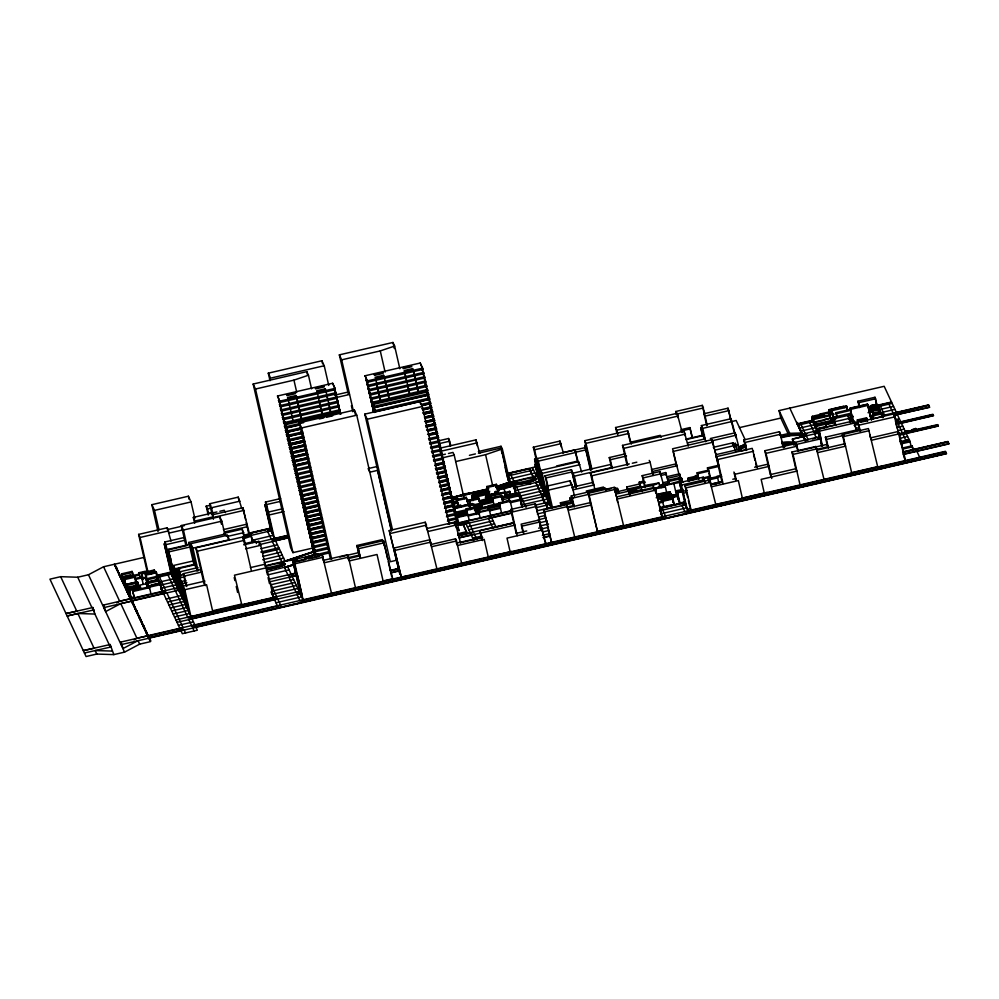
<?xml version="1.0" encoding="UTF-8"?>
<svg xmlns="http://www.w3.org/2000/svg" width="999" height="999" viewBox="0 0 999 999"><rect width="100%" height="100%" fill="white"/><g stroke="black" fill="none" stroke-linecap="round" stroke-linejoin="round"><path stroke-width="1.5" d="M912.661 430.269L912.099 431.068M906.093 432.642L906.78 431.855M909.277 431.905L910.151 431.468M909.789 432.317L909.702 431.543M910.151 432.043L909.864 432.28M912.062 430.769L912.786 431.006L911.937 430.469M900.136 434.99L938.361 426.036L937.711 424.65L915.696 429.595L915.484 430.494L915.708 429.77M910.176 431.943L908.241 430.681L905.618 431.281L905.531 432.667M906.63 432.092L906.88 432.954M912.05 430.731L912.512 430.332M911.4 430.819L913.186 429.108L915.808 428.496L916.458 429.283L915.808 428.496M912.437 430.319L915.896 428.683M114.286 564.285L150.399 641.658L139.673 644.143L124.563 652.135L113.849 654.607L96.778 654.058L86.064 656.53L49.95 579.158L60.677 576.673L77.735 577.235L88.461 574.75L103.571 566.758L144.455 557.305M116.583 602.809L119.643 601.198L177.547 587.812L168.169 549.363L190.272 544.255M178.659 590.197L120.754 603.583L105.644 611.575L103.571 605.019L130.382 598.826L114.735 564.585L130.794 598.613L125.674 587.662M133.866 639.847L136.913 638.224L945.404 451.323L946.515 453.708L121.965 644.442L120.854 642.057L147.665 635.851L131.181 599.825L148.064 635.651L131.606 599.725M744.38 444.605L738.748 447.14L745.816 444.031M738.423 450.112L745.491 447.003M739.073 448.514L746.141 445.479M739.185 448.751L746.253 445.716M739.21 448.863L746.278 445.816M642.207 491.67L641.258 487.5L647.052 485.039L658.841 482.992L659.79 487.162M641.258 487.5L653.046 485.452L658.841 482.992M666.857 493.356L665.022 485.327L679.145 481.281L681.53 490.472M659.765 498.389L658.828 494.318L661.251 493.294L670.067 491.77L671.241 496.353M656.543 495.604L661.151 493.656L657.242 494.33M714.547 483.991L721.116 482.23M455.669 461.575L485.576 454.67L501.573 449.213L509.14 482.267L496.053 486.725M514.173 485.464L507.867 486.301L497.902 489.697L504.208 488.848L514.173 485.464L516.246 494.505M308.454 375.224L306.793 371.653L253.172 384.041L255.494 389.023L293.943 380.132L308.454 375.224L311.576 388.861M394.642 346.054L392.969 342.47L339.348 354.857L341.67 359.84L380.269 350.911L394.642 346.054L399.837 368.768M243.044 538.936L251.361 536.113L252.722 542.045M496.103 486.838L510.614 481.918L507.817 475.949L533.553 470.005M496.128 486.938L510.639 482.03L536.351 475.974L532.442 467.607M513.911 481.406L497.652 486.913L513.911 481.406L510.901 474.912L507.679 475.649M314.51 551.111L285.027 561.088L265.372 565.746M485.477 493.206L488.511 492.17M313.811 551.947L281.98 562.237L313.786 551.835M489.435 492.345L485.077 493.818L489.46 492.457M512.599 486.126L513.948 485.664L513.498 485.014M304.57 557.892L314.835 554.42M304.595 558.004L314.86 554.52M308.416 557.08L315.809 554.582M485.302 497.177L488.636 496.041M284.528 567.707L294.792 563.973M535.839 482.592L538.661 481.381M284.478 567.582L294.817 564.073M538.686 481.481L535.789 482.467L541.558 494.83L544.78 494.093L541.533 494.73L535.764 482.355M266.546 571.865L293.531 564.885M284.503 567.594L293.544 564.997M457.13 502.622L455.794 496.765L464.597 493.806L472.44 492.782L473.451 497.165M455.794 496.765L463.636 495.741L472.44 492.782M452.185 502.347L457.167 500.674M473.114 496.191L476.723 494.63L473.464 495.092M497.802 486.813L510.514 483.104L511.975 483.891L503.496 485.851M485.502 491.87L474.987 494.33L484.927 490.909L487.3 500.349M270.03 380.731L268.294 373.164L321.903 360.764L324.225 365.746L328.746 385.439M324.225 365.746L270.617 378.134L268.294 373.164M277.535 396.004L332.655 383.266L335.04 388.374L335.327 389.66L280.22 402.41L277.535 396.004L280.22 402.41M365.085 375.761L420.204 363.024L422.602 368.144L422.889 369.418L367.769 382.167L365.085 375.761L367.769 382.167M296.491 396.328L296.116 395.529L287.537 397.515L287.912 398.301L296.491 396.328L301.91 420.03L301.548 419.23M404.595 371.341L413.174 369.368L412.799 368.569L404.22 370.554L410.015 395.055L409.652 394.255M279.92 401.123L335.04 388.374M367.482 380.881L422.602 368.144M280.894 405.394L336.014 392.657L336.313 393.931L281.194 406.68L278.509 400.274L281.194 406.68M368.456 385.152L423.576 372.415L423.863 373.688L368.743 386.438L366.071 380.032L368.743 386.438M334.59 395.167L348.264 392.008L349.425 394.493L335.751 397.664M281.88 409.665L337 396.928L337.287 398.201L282.168 410.951L279.495 404.545L282.168 410.951M369.43 389.423L424.55 376.685L424.85 377.959L369.73 390.709L367.045 384.303L369.73 390.709M282.854 413.936L337.974 401.198L338.261 402.472L283.154 415.222L280.469 408.816L283.154 415.222M370.417 393.693L425.537 380.956L425.824 382.23L370.704 394.98L368.019 388.574L370.704 394.98M283.828 418.206L338.948 405.469L339.248 406.743L284.128 419.493L281.443 413.099L284.128 419.493M371.391 397.964L426.511 385.227L426.798 386.513L371.69 399.25L369.006 392.857L371.69 399.25M284.815 422.477L339.935 409.74L340.222 411.026L285.102 423.763L282.43 417.37L285.102 423.763M372.365 402.235L427.485 389.498L427.784 390.784L372.664 403.521L369.98 397.127L374.063 406.268M285.127 425.649L283.741 419.605L286.064 424.587L339.685 412.187M372.465 401.86L373.626 404.345L427.247 391.945L459.041 530.781L457.879 528.296M330.382 558.766L299.25 422.814L354.358 410.077L356.755 415.184L390.309 561.713L396.74 560.227M287.487 430.781L283.404 421.64L285.789 426.748L303.671 422.614M319.28 418.931L323.738 417.907M326.723 417.207L332.679 415.834M373.351 406.506L428.471 393.768L428.758 395.055L373.638 407.792L370.966 401.398L373.638 407.792M286.8 427.797L300.212 424.687M427.972 395.154L374.363 407.555L372.04 402.572M299.488 424.937L286.089 428.034L285.789 426.748M300.474 429.208L287.063 432.305L284.378 425.911L286.763 431.031L301.661 427.584M374.325 410.789L429.445 398.039L429.732 399.325L374.625 412.063L371.94 405.669L374.862 412.325M299.25 422.814L301.636 427.934L356.755 415.184M287.774 432.067L301.186 428.971M391.446 530.432L364.81 414.123L428.958 399.425M302.647 431.855L287.749 435.302L288.037 436.575L302.934 433.129M421.778 405.656L430.719 403.596L430.419 402.31L420.704 404.483L419.93 401.373L422.315 406.493L449.3 524.325M288.761 436.338L302.16 433.241M422.49 405.419L429.932 403.696M364.81 414.123L367.195 419.243L422.315 406.493M303.821 440.497L290.422 443.593L286.338 434.453L288.723 439.572L303.621 436.126M421.678 408.753L431.406 406.581L431.693 407.867L422.752 409.927M289.735 440.609L303.147 437.512M423.464 409.69L430.906 407.967M303.921 437.412L289.023 440.846L288.723 439.572M422.664 413.024L431.593 410.964L429.857 407.23M304.595 440.397L289.71 443.843L289.997 445.117L304.895 441.683M423.439 412.924L432.38 410.851L432.679 412.137L423.738 414.21M290.721 444.88L302.635 442.12M424.438 413.961L431.893 412.237M304.807 444.767L291.396 447.864L287.312 438.723L289.997 445.117M425.124 416.958L432.579 415.234M305.781 449.038L292.382 452.135L288.299 442.994L290.684 448.114L305.582 444.667M424.425 417.195L433.354 415.134L433.653 416.408L424.712 418.481M305.869 445.954L290.971 449.4L290.684 448.114M424.612 421.566L433.554 419.505L431.818 415.771M306.855 450.224L291.958 453.671L289.273 447.265L291.658 452.385L306.556 448.938M425.399 421.466L434.34 419.405L434.627 420.679L425.686 422.752M306.768 453.309L293.356 456.418L291.034 451.436M425.599 425.836L434.528 423.776L432.792 420.042M307.742 457.592L294.33 460.689L290.247 451.536L292.645 456.655L307.542 453.209M426.373 425.736L435.314 423.676L435.614 424.95L425.886 427.122M307.829 454.495L292.932 457.942L292.645 456.655M426.573 430.119L435.514 428.047M308.803 458.766L293.906 462.212L291.233 455.806L293.619 460.926L308.516 457.48M427.36 430.007L436.288 427.947L436.588 429.22L427.647 431.293M308.716 461.863L295.317 464.96L292.994 459.977M427.547 434.39L436.488 432.317L435.327 429.832M309.49 461.75L294.593 465.197L294.892 466.483L309.79 463.037M428.334 434.278L437.275 432.217L437.562 433.491L428.633 435.564M297.265 473.501L293.182 464.36L295.579 469.468L310.477 466.034M428.534 438.661L438.249 436.488L438.549 437.774L428.821 439.935M310.764 467.307L295.866 470.754L295.579 469.468M158.017 531.58L151.86 504.67L188.399 496.228L191.059 501.948L194.83 518.394M438.224 440.896L448.588 438.499L450.874 445.704M311.738 471.578L296.84 475.024L294.168 468.631L296.553 473.738L311.451 470.304M429.508 442.932L439.223 440.759L439.523 442.045L429.807 444.205M439.46 443.556L449.825 441.158M151.86 504.67L154.52 510.389L191.059 501.948M299.225 482.042L295.142 472.902L297.527 478.022L312.425 474.575M430.482 447.202L440.209 445.03L440.497 446.316L430.781 448.489M312.724 475.849L297.827 479.295L297.527 478.022M441.433 447.839L475.974 439.86L479.77 453.409M299.338 485.114L296.116 477.172L298.514 482.292L312.637 478.946M431.468 451.473L441.183 449.3L441.483 450.586L431.755 452.759M212.038 514.373L209.603 503.758L238.224 497.14L241.82 508.716M313.698 480.119L298.801 483.566L298.514 482.292M439.797 451.486L477.347 442.807M377.11 466.508L368.132 468.593L369.805 472.19L377.522 470.404L377.859 471.116M208.217 515.097L206.181 506.181L210.727 505.132M301.186 490.584L297.103 481.443L299.488 486.563L314.385 483.116M432.442 455.744L442.17 453.571L442.457 454.857L440.072 449.737M209.603 503.758L211.463 507.742L240.072 501.123M206.181 506.181L207.467 508.941L212 507.892M314.673 484.403L299.787 487.837L299.488 486.563M432.742 457.03L445.442 454.17M448.451 453.484L452.972 452.435L454.208 455.094L463.286 494.73M442.157 457.879L454.208 455.094M302.16 494.855L298.077 485.714L300.462 490.834L314.585 487.487M433.429 460.015L443.144 457.842L443.431 459.128L433.716 461.301M208.366 513.336L212.824 512.3M315.659 488.673L300.761 492.107L300.462 490.834M194.68 523.289L193.331 517.407L216.908 511.95M219.855 511.263L224.275 510.252L225.412 512.662M478.371 451.523L501.023 446.278L502.422 449.275L509.215 478.933L534.952 472.989M273.139 535.601L265.459 502.072L280.607 498.563M213.399 519.243L212.375 514.797L242.882 507.754L249.85 535.501M469.418 455.307L475.424 453.921M478.434 453.221L501.011 448.002L501.573 449.213M315.572 491.758L301.448 495.104L301.735 496.391L316.633 492.944M435.177 464.185L444.118 462.125L444.418 463.399L435.477 465.472M212.712 516.933L195.017 521.016L193.331 517.407M315.859 493.044L302.46 496.141L300.711 492.407M434.69 465.571L443.631 463.499M265.459 502.072L266.621 504.545L280.257 501.398M147.365 572.564L138.624 534.39L167.233 527.784L171.016 541.133M244.093 510.352L213.586 517.395L212.375 514.797M185.851 545.317L181.319 525.536L219.718 516.658L221.815 521.153L224.95 534.84M676.36 414.548L675.674 411.513L702.309 405.357L704.894 413.986M184.216 525.699L167.545 529.557L169.181 533.054L182.829 529.907M304.121 503.409L300.037 494.255L302.422 499.375L317.32 495.929M435.377 468.556L445.104 466.396L445.392 467.669L436.451 469.742M138.624 534.39L140.06 537.474L168.669 530.856M616.957 433.554L615.584 427.522L677.147 413.286L682.205 432.567M316.845 497.315L303.434 500.412L301.111 495.442M435.676 469.842L444.605 467.782M543.406 491.108L533.354 447.215L559.989 441.058L563.274 452.709M703.508 407.929L676.872 414.086L675.674 411.513M317.62 497.215L302.722 500.661L302.422 499.375M181.319 525.536L183.416 530.032L221.815 521.153M615.584 427.522L616.833 430.219L678.408 415.984M533.354 447.215L534.552 449.787L561.188 443.631M318.594 501.486L303.696 504.932L301.011 498.526L303.396 503.646L317.52 500.299M436.363 472.827L446.078 470.666L446.366 471.94L437.437 474.013M282.592 508.778L267.782 512.2L269.081 514.997L283.903 511.563M317.819 501.585L304.408 504.682L302.085 499.712M436.65 474.113L445.591 472.052M591.333 469.53L584.727 440.696L627.659 430.769L631.331 444.043M706.743 425.724L703.995 413.736L728.034 408.179L733.953 431.543M306.081 511.95L301.998 502.797L304.383 507.917L318.506 504.582M437.337 477.11L447.053 474.937L447.352 476.211L438.411 478.284M584.727 440.696L585.963 443.344L628.895 433.429M703.995 413.736L705.107 416.121L729.145 410.564M318.793 505.856L305.394 508.953L303.072 503.983M437.624 478.384L446.565 476.323M319.568 505.756L304.67 509.203L304.383 507.917M172.977 578.034L164.735 542.007L183.878 537.574M223.401 529.595L245.991 524.375L247.103 526.748L224.513 531.967M320.754 514.398L307.342 517.494L302.972 507.08L305.357 512.187L319.48 508.853M439.098 481.268L448.039 479.208L448.326 480.482L439.385 482.554M521.066 501.773L545.729 496.078L537.137 458.578L574.9 449.85L578.483 462.887M185.115 540.209L165.959 544.642L164.735 542.007M540.484 484.84L534.615 459.203L537.524 458.529M562.749 452.797L586.376 447.34M319.78 510.127L306.368 513.224L304.633 509.49M438.611 482.654L447.54 480.594L445.804 476.86M320.554 510.027L305.657 513.474L305.357 512.187M223.988 533.354L242.17 529.158L244.83 537.15M575.574 452.247L585.913 449.862M537.137 458.578L538.324 461.113L576.073 452.385M194.056 565.234L188.836 542.445L225.337 534.003L226.386 536.251M320.454 513.124L306.331 516.458L306.631 517.744L321.528 514.298M440.072 485.539L449.013 483.479L449.3 484.765L440.372 486.825M681.231 429.595L689.859 427.597L692.407 437.425M704.47 438.936L701.398 425.562L731.056 418.706L736.113 437.862M190.809 543.681L227.322 535.239L229.408 539.735L192.907 548.176L190.809 543.681L197.053 570.941M630.244 442.282L660.277 435.339L661.176 437.275M439.585 486.925L448.526 484.865M680.369 431.168L690.434 428.846M186.701 545.629L167.22 550.137L175.25 582.892M227.135 536.488L243.806 532.642M627.022 465.059L622.514 445.379L684.09 431.143L688.236 446.203M248.551 533.241L269.755 528.346L285.027 561.088L297.402 559.552M506.705 473.563L535.489 466.908M701.398 425.562L702.709 428.371L736.188 420.504L745.154 439.722M788.573 434.727L780.793 418.069L779.083 410.589L884.177 386.301L910.089 441.833L911.113 446.316M169.293 551.785L189.922 547.015M248.876 533.503L269.892 528.633L248.901 533.603M538.399 476.148L533.191 476.835L529.37 468.656L506.843 473.863L529.395 468.756L533.216 476.948L538.424 476.248M243.818 535.177L249.775 533.803L250.637 535.664L244.68 537.037M321.441 517.395L308.029 520.491L303.946 511.351L306.631 517.744M441.758 489.572L449.213 487.849L448.052 485.364M322.415 521.665L309.016 524.762L304.932 515.621L307.317 520.729L320.716 517.632M441.058 489.822L449.987 487.749L450.287 489.035L440.559 491.196M125.212 586.675L114.735 564.585M622.514 445.379L623.888 448.326L685.464 434.09M267.507 531.181L270.729 530.432L267.507 531.181L271.391 539.535L288.224 535.651M204.046 583.841L195.804 547.864L250.886 535.102L251.361 536.113M322.502 518.568L307.605 522.015L307.317 520.729M507.704 475.761L510.901 474.912M249.85 535.701L270.866 530.731M556.53 465.984L577.472 461.138L578.246 462.799M547.577 500.049L540.784 470.392L578.546 461.663L581.643 472.065M442.744 493.843L450.187 492.12L449.026 489.635M323.489 522.839L308.591 526.286L305.906 519.892L308.291 525.012L321.703 521.903M442.033 494.093L450.974 492.02L451.261 493.306L441.546 495.479M195.804 547.864L197.352 551.186L244.405 540.309L251.273 570.292M686.276 439.048L704.482 434.84M685.901 439.622L703.546 435.539L705.094 438.848L687.449 442.932M273.052 535.402L252.035 540.372M611.638 467.882L609.278 457.567L625.511 453.808M739.397 427.634L780.793 418.069M540.784 470.392L542.182 473.376L579.944 464.647M488.823 494.955L486.888 486.488L496.366 484.29L498.938 494.218M859.165 406.718L857.904 401.236L874.987 397.277L877.871 408.354M244.967 543.568L255.357 541.171L256.456 543.531M486.888 486.488L487.362 487.487L496.828 485.302M323.389 525.936L309.99 529.033L307.667 524.063M443.718 498.114L451.161 496.403L450 493.906M324.375 530.207L310.964 533.304L306.88 524.163L309.278 529.283L322.677 526.173M443.007 498.364L451.948 496.291L452.247 497.577L449.85 492.457M609.278 457.567L610.289 459.752L626.535 455.994M243.781 544.817L258.841 541.333L260.702 545.317L265.572 566.57M501.71 485.976L503.833 484.727L501.96 485.427L502.135 486.163M829.932 413.648L829.02 409.665L843.518 406.318L844.13 407.617M857.904 401.236L858.603 402.709L875.686 398.763M834.939 424.4L831.393 409.265L846.44 405.781L847.739 409.977M466.233 493.943L488.661 488.761M495.791 487.15L506.056 484.777L507.342 487.375M552.472 507.567L545.042 475.799L571.428 469.692L575.836 486.725M123.526 582.405L123.389 583.791L121.578 573.838L132.08 571.416L133.204 575.237M257.879 542.332L288.112 535.227M452.185 497.302L488.636 488.873M288.199 535.539L271.391 539.535M324.463 527.11L309.565 530.556L309.278 529.283M442.52 499.75L461.163 495.554L450.961 498.026M468.481 493.868L487.487 489.473L468.506 493.968M497.839 487.162L500.661 486.513M710.339 438.524L735.139 432.792L739.735 450.349M829.02 409.665L829.632 410.976L832.529 410.302M831.393 409.265L832.03 410.639L847.09 407.155M121.578 573.838L122.078 574.9L132.567 572.464M496.553 488.761L513.623 484.802L515.696 492.832M829.445 411.85L819.842 414.073L820.229 414.91L831.205 412.375M289.061 537.437L272.228 541.333L289.036 537.337M451.773 499.712L457.617 498.364L451.798 499.825M472.24 494.98L478.084 493.631M488.324 491.258L485.402 491.933L488.349 491.371M812.324 416.296L823.725 413.661L824.375 415.06L812.974 417.694L812.324 416.296L814.385 425.037M472.265 495.092L478.109 493.731M545.042 475.799L546.041 477.934L572.427 471.84M717.307 459.665L718.693 465.721L712.075 439.647L672.564 448.788L679.133 474.887M289.223 537.624L259.003 544.717M451.773 500.037L457.754 498.663M471.528 495.479L476.086 494.418M485.202 492.32L489.76 491.258M508.691 487.062L514.085 485.814M527.971 482.592L529.97 482.142L530.432 483.853C529.383 481.356 531.293 485.152 530.407 483.154M853.134 421.528L850.062 408.129L867.482 404.108L871.478 420.254M138.724 572.777L145.467 571.216L145.929 572.227L139.186 573.788L138.724 572.777L140.072 577.834M530.082 482.38L528.096 482.842L528.434 484.315L528.271 483.578M852.759 407.779L867.457 404.383L868.206 405.994M123.189 581.93L122.04 576.91L130.345 574.999L130.832 576.048M444.692 502.385L452.147 500.674L450.986 498.176M458.354 506.58L456.73 499.525L466.208 497.34L468.294 505.394M312.237 538.861L307.867 528.434L310.252 533.553L323.664 530.444M443.993 502.634L452.922 500.561L453.221 501.848L443.506 504.02M527.809 483.316L528.446 484.128M530.631 483.803L530.369 482.729L530.344 483.541M711.45 440.921L736.251 435.177M830.806 419.505L829.282 413.611L832.08 412.962M122.977 577.097L133.317 574.7L133.816 575.761L123.476 578.159L122.977 577.097L125.537 586.525L124.026 580.556M141.496 572.939L154.296 569.979L154.733 570.891L141.92 573.863L141.496 572.939L142.482 577.26M179.62 592.257L173.489 565.496L192.582 561.088M245.642 548.801L260.702 545.317M572.902 473.201L610.664 464.473L612.062 467.457L574.3 476.186L572.902 473.201L576.236 487.737M471.89 496.59L485.439 493.456L486.001 494.655L472.452 497.789L471.89 496.59L472.539 499.438M528.159 484.215L527.922 483.466L530.506 483.017M495.766 494.068L495.204 491.595L499.4 490.621M528.084 483.916L528.596 484.44M836.912 417.17L835.901 412.712L868.069 405.369M130.944 575.986L139.011 574.125L139.435 575.037L124.126 578.508L126.174 589.76L126.311 588.374M456.73 499.525L457.205 500.536L466.683 498.339M513.324 487.799L539.035 481.743L551.423 508.279M325.437 531.393L310.539 534.827L310.252 533.553M820.703 438.686L812.162 420.367L797.14 423.838L796.852 422.552L802.397 434.09L797.277 422.452M673.738 451.298L713.249 442.17M829.282 413.611L829.969 415.109L834.177 414.135M835.901 412.712L836.35 413.698L851.136 410.277M451.486 502.834L457.342 501.473M498.476 491.958L495.679 492.607L495.204 491.595M488.761 499.6L487.699 494.992L495.566 493.169L496.041 494.18M813.323 419.568L829.944 415.734L829.557 414.91L812.936 418.743L814.772 425.861M879.894 412.662L877.522 404.795L868.481 406.893L869.455 410.364M148.389 587.924L145.292 574.338L156.144 571.84L158.816 582.592M489.235 499.175L488.299 495.067L497.902 492.857L498.376 493.868M876.036 405.544L871.777 406.531L872.09 407.205M877.971 405.144L891.508 402.023M124.126 578.508L124.613 579.57L134.965 577.185L136.239 582.767M149.75 573.988L155.145 572.739M470.054 504.595L469.018 500.049L478.608 497.827L480.132 503.396M868.83 407.642L877.871 405.544M878.133 405.557L888.436 403.059L893.293 413.524L928.645 405.232L893.293 413.524M490.884 498.401L490.197 495.392L505.032 491.958L506.093 495.754M145.292 574.338L145.704 575.224L156.556 572.714M260.851 548.701L277.41 544.767M453.696 504.108L458.091 503.096M173.489 565.496L175.037 568.806L194.131 564.385M488.299 495.067L488.773 496.091L497.002 494.18M500.237 493.518L509.715 491.333L510.839 495.104M592.782 483.504L590.359 472.939L629.32 463.923M632.317 463.236L636.813 462.2M878.109 406.443L880.219 405.844L884.714 415.509L881.493 416.246M325.349 534.477L311.95 537.574L309.628 532.604M445.679 506.668L453.121 504.945L451.96 502.447M469.018 500.049L469.493 501.061L479.083 498.838M490.197 495.392L490.559 496.178L505.407 492.744M514.697 490.671L540.434 484.727M877.147 406.88L892.157 403.409M180.095 575.998L178.409 568.618L196.478 564.435M326.323 538.748L312.924 541.845L308.841 532.704L311.226 537.824L324.638 534.727M444.967 506.905L453.908 504.832L454.195 506.118L444.48 508.291M470.342 501.173L467.47 501.848L467.02 500.886L478.484 498.239L478.921 499.188M835.564 419.755L834.927 416.933L849.974 413.449L852.234 421.89M871.615 411.326L871.003 408.628L878.433 406.918L880.082 413.174M816.695 426.923L815.509 421.79L831.193 418.169L832.766 422.852M868.705 409.503L871.628 408.828M504.82 493.681L510.227 492.432M141.846 577.922L135.839 579.308L135.414 578.409L141.421 577.022L143.332 584.378L142.994 583.641M823.014 420.517L814.148 422.565L815.409 427.222M146.853 576.997L141.746 578.171L142.083 578.908L145.916 578.021M871.003 408.628L871.415 409.515L878.845 407.804M176.761 570.167L184.203 600.124L176.761 570.167L179.758 569.467M324.925 536.001L311.526 539.098L311.226 537.824M830.669 418.968L833.641 418.269L834.677 422.764M156.668 575.374L171.728 571.89M453.284 506.68L460.601 504.994L461.363 506.605L455.494 507.967M493.069 501.898L492.095 497.664L501.573 495.467L503.346 502.122M850.611 414.822L833.641 418.743L835.651 424.5M869.167 410.502L872.09 409.827M498.101 496.703L486.388 499.413L486.763 500.237L492.619 498.888M746.166 450.499L743.756 439.972L779.47 431.718L783.74 447.764M157.018 575.899L172.028 572.439M278.808 547.752L260.764 552.035M485.951 499.837L491.408 498.588M713.336 447.327L732.929 442.807L735.664 451.723M871.652 410.639L868.693 411.313L869.105 412.212M508.953 495.879L517.182 493.981L516.708 492.969L504.994 495.579L505.369 496.141M869.105 411.401L872.139 410.701L873.251 414.585M147.902 582.517L147.015 578.646L157.367 576.261L159.041 582.492M461.001 506.093L472.215 503.496L472.689 504.507M482.08 507.592L480.694 501.523L481.168 502.534L490.771 500.312L490.297 499.3L479.545 501.748L479.083 500.749L485.776 499.075L486.288 500.187M492.095 497.664L492.569 498.663L502.047 496.478M551.648 508.029L546.653 486.188L570.042 480.781L571.878 484.69L574.537 496.341M590.359 472.939L591.683 475.786L650.137 462.275L652.896 474.363M832.179 420.279L816.495 423.901L815.509 421.79M470.654 509.627L469.255 504.32L454.408 507.754L455.819 513.061M501.061 496.94L509.465 494.992L509.94 496.016L501.535 497.952M505.269 496.166L508.129 495.504M510.839 494.88L541.82 487.712M814.197 424.75L799.188 428.209L798.888 426.935L799.612 428.121M893.556 406.393L872.889 411.138L872.564 410.439L879.108 408.928L880.306 413.561M850.199 416.733L852.946 416.096M127.984 590.484L126.573 584.29L137.487 581.768L138.824 586.525M171.041 573.876L167.844 574.725L174.488 588.96L177.71 588.211M178.409 568.618L179.882 571.778L197.952 567.594M469.48 504.895L473.876 503.883L474.925 507.592M732.392 444.043L735.351 443.369L737.225 449.687M816.395 429.333L815.396 425.025L830.007 421.64L830.731 423.376M868.019 412.687L872.577 411.625M128.309 591.558L126.648 584.34L135.489 582.292L136.663 586.263M157.243 577.397L171.179 574.175L164.186 543.643L172.215 576.398M177.909 572.639L180.906 571.952M279.458 549.138L262.899 553.084M454.782 508.541L469.617 505.107M147.015 578.646L147.515 579.72L157.854 577.322M178.946 572.689L176.074 573.351L182.23 597.852M446.653 510.939L454.095 509.215L452.934 506.73M502.472 497.989L511.263 495.954M850.574 417.532L853.321 416.895M313.898 546.116L309.815 536.975L312.212 542.095L325.612 538.998M445.941 511.176L454.882 509.103L453.096 505.269M468.394 506.056L480.444 503.259L480.906 504.27M489.835 501.361L492.632 500.711M509.827 496.578L517.694 494.755L518.169 495.779M825.998 426.548L817.07 428.608L817.444 429.395L826.373 427.335L825.361 423.701L834.602 421.603M126.573 584.29L127.16 585.426L137.974 582.804M509.403 501.51L508.441 497.277L519.28 494.767L522.277 506.93L521.865 506.056M743.756 439.972L744.929 442.482L780.644 434.228M835.002 421.678L849.325 418.369L850.299 422.602M815.396 425.025L816.046 426.398L829.182 423.351M736.176 445.129L714.685 450.212L716.62 456.643M327.397 539.935L312.5 543.381L312.212 542.095M445.454 512.562L455.182 510.389L452.784 505.269M825.361 423.701L825.811 424.662L834.889 422.565M508.441 497.277L508.853 498.151L519.692 495.641M780.294 435.377L789.372 433.341L801.71 432.967L796.852 422.552M159.778 583.766L158.454 579.457L147.053 582.092L148.714 587.849M185.989 585.676L183.242 573.663L200.924 569.58M501.76 499.937L509.09 498.251M147.29 587.924L146.054 582.554L158.404 579.707M481.93 504.857L493.381 502.21L492.932 501.248L481.481 503.896L482.517 507.442M518.556 496.403L543.219 490.696M815.596 427.734L800.586 431.206L800.286 429.92L801.011 431.106M879.932 412.862L894.942 409.39M467.12 513.424L466.083 508.903L474.587 506.943L476.61 514.348M873.188 418.856L872.302 414.947L881.505 412.824L882.866 417.719M127.772 587.275L138.174 584.865L138.474 585.489L128.059 587.899L127.772 587.275L129.283 593.231M571.878 484.69L548.476 490.097L546.653 486.188M186.126 606.193L179.133 575.661L183.629 574.625M262.812 556.418L280.844 552.135M473.214 508.004L481.431 506.106L481.893 507.117M138.811 585.389L147.165 583.491M780.656 436.938L789.722 434.84L801.997 434.253L816.982 430.719L816.046 426.398M870.254 416.408L873.176 415.734M147.702 583.491L159.103 580.844M780.793 437.275C788.061 434.378 829.844 432.417 789.847 435.189M872.302 414.947L872.764 415.946L881.967 413.811M836.463 424.6L818.356 428.783L820.554 438.374M466.083 508.903L466.733 510.289L475.237 508.316M802.11 432.804L803.109 436.688L792.394 439.16L793.406 443.581M822.115 446.141L818.106 429.095L853.833 420.841L856.555 430.544M859.502 429.745L857.317 419.955L866.533 417.819L867.569 421.366M500.337 508.491L499.013 502.909L509.927 500.387L512.437 510.389M781.38 437.712L790.459 435.676L803.221 435.189L805.381 440.459L803.221 435.189M504.507 501.923L508.591 500.974M128.721 588.973L140.122 586.326L140.772 587.724L129.37 590.359L128.721 588.973L131.044 597.639L133.891 596.977M183.242 573.663L184.378 576.086L202.06 571.99M327.31 543.019L313.187 546.366L313.474 547.652L328.371 544.205M446.928 515.447L455.856 513.386L456.156 514.66L446.441 516.833M502.634 502.509L488.136 505.869L488.648 506.955L500.249 504.27M870.741 417.445L873.663 416.77M159.428 582.067L173.364 578.846M499.013 502.909L499.438 503.796L510.352 501.273M857.317 419.955L857.766 420.891L866.97 418.768M179.133 575.661L180.132 577.809L184.628 576.773M479.607 511.538L478.946 508.653L492.232 505.606M519.942 499.388L544.605 493.681L534.552 449.787M881.33 415.846L928.508 404.932L929.619 407.317L894.105 415.209M466.071 512.162L460.976 513.336L461.451 514.348M853.183 422.577L856.205 421.878L856.58 422.677M881.468 416.146L884.714 415.509M161.526 589.135L159.89 583.066L151.586 584.977L152.085 586.038M651.398 469.58L676.198 463.848L677.097 465.771L652.297 471.516L652.984 474.537M715.721 454.72L740.521 448.976L741.42 450.911L746.815 449.7M813.935 431.868L817.132 431.019L813.935 431.868L809.452 422.202L812.686 421.566M149.45 588.573L148.826 585.864L160.364 583.204L162.525 591.283M282.242 555.119L262.712 559.74M253.172 384.041L290.647 547.664L292.969 552.634L313.674 547.852M454.745 515.247L461.063 513.786L461.563 514.86M474.525 510.589L477.26 509.952L477.884 512.687M389.248 530.556L399.875 574L389.248 530.556L425.274 522.227L430.831 543.406M477.485 510.077L499.288 504.982L499.775 506.018L488.861 508.541L487.912 506.518L476.998 509.04L478.059 512.562M818.106 429.095L819.105 431.218L854.819 422.964M903.558 455.432L904.445 457.355L893.818 413.911L857.791 422.24L860.501 431.118M455.032 515.422L466.958 512.662L467.37 513.548L455.444 516.296M521.003 500.249L510.664 502.647L510.164 501.585L520.504 499.188L522.477 506.705M872.227 418.981L882.567 416.595L882.979 417.482M462.724 514.06L466.545 513.174L465.934 511.588M860.801 422.215L866.558 420.891M132.555 590.671L134.378 597.789L132.555 590.671L149.163 586.825M854.982 423.663L857.991 422.964M148.826 585.864L149.438 587.175L160.976 584.502M549.138 503.446C545.367 507.804 538.286 493.806 545.591 495.779M802.971 436.388L806.168 435.539L808.191 439.922L804.944 440.559L805.082 439.173M817.956 432.804C811.75 431.468 816.345 441.034 819.954 437.087M894.117 415.309L929.507 407.13M132.942 591.495L149.55 587.662M160.814 585.064L174.75 581.83M722.04 482.242L716.196 456.693L752.222 448.364L757.342 467.757M455.919 516.97L466.62 514.485L467.033 515.372M455.856 517.182L467.782 514.423L469.293 520.392M479.308 514.572L478.696 511.9L489.11 509.502L489.56 510.851L500.474 508.329L500.137 507.592L457.405 517.519L456.106 517.694L454.895 515.272M854.108 425.387L858.628 424.338M315.859 554.67L311.775 545.516L314.161 550.636L328.284 547.29M447.902 519.717L456.843 517.657L457.13 518.931L447.415 521.103M188.624 610.352L181.506 581.48L185.914 580.456M264.111 562.724L283.641 558.104M390.584 533.429L426.623 525.099M859.128 425.112L895.154 416.783M644.942 487.712L642.182 475.649L659.914 471.553L663.373 484.34M327.859 548.813L314.46 551.923L314.161 550.636M250.399 567.607L265.035 564.223L266.671 567.732L273.464 597.402M716.196 456.693L717.532 459.565L753.558 451.236M176.149 584.827L161.139 588.299L182.317 633.691L197.327 630.219L170.529 572.777M521.378 505.007L547.115 499.063M181.506 581.48L182.492 583.603L186.9 582.579M793.668 445.079L820.454 438.886L819.455 436.763L783.74 445.017L784.739 447.152M859.103 427.597L856.118 428.284L857.117 430.419M659.79 473.938L665.696 472.577L668.381 482.579M642.182 475.649L643.231 477.884L660.963 473.788M812.474 438.936L815.334 438.274M899.312 418.743L896.115 419.592M426.748 528.571L455.044 522.027L460.502 542.832M897.514 419.705L898.176 421.665M177.023 622.34L300.312 593.831L292.545 559.915L317.969 554.033L319.081 556.418L308.604 558.841M514.035 524.238L510.664 509.49L535.339 503.783L542.307 531.468M770.366 474.75L764.809 450.736L796.016 443.519L798.251 450.561M329.27 551.573L315.147 554.907L312.749 549.787L314.835 554.907M448.101 524.1L457.817 521.928L458.116 523.201L454.345 524M358.529 552.809L356.855 545.504L382.392 539.597L384.44 546.216M573.264 504.707L571.253 495.941L605.294 488.061L606.331 490.309M827.409 445.954L825.399 437.187L859.44 429.308L860.476 431.556M660.551 475.561L666.458 474.2M204.92 581.093L183.117 586.138L184.79 589.722L190.921 616.483M897.764 420.791L897.477 419.617M77.173 611.126L66.021 613.586L92.857 607.504L94.917 614.06L109.79 645.928M457.455 523.101L512.537 510.364M548.513 502.047L534.927 505.294M318.419 555.506L329.558 552.847M130.519 599.125L165.909 590.946L158.878 575.811L170.692 573.189M382.542 581.093L392.682 578.746L383.466 540.684L357.417 546.703L359.827 557.205M457.717 523.476L512.674 510.664M590.634 503.846L588.224 493.344L614.273 487.325L623.601 525.711M844.779 445.092L842.369 434.59L868.418 428.571L877.746 466.958M266.671 567.732L234.478 575.174L242.407 607.217M898.226 421.903L897.826 421.029M302.135 597.752L293.893 561.738L322.302 555.169L331.506 593.244M605.456 489.86L611.188 488.536M639.872 484.927L639.235 482.167L643.431 481.206M897.514 422.577L932.879 414.285L933.528 415.684L898.163 423.976M295.155 561.95L305.619 559.527M894.854 416.833L897.651 422.877L933.041 414.697M456.406 524.95L428.109 531.48L427.197 529.545M510.664 509.49L511.875 512.112L536.563 506.406M571.253 495.941L572.302 498.176L588.573 494.405M764.809 450.736L766.021 453.359L797.239 446.141M825.399 437.187L826.448 439.423L844.205 435.314M456.83 525.124L462.874 523.726L466.833 532.754L458.104 534.777M570.491 500.549L569.83 497.689L570.404 498.926L573.264 498.264M666.745 476.748L679.532 473.788L681.256 479.682M131.356 600.911L166.721 592.632L183.167 627.859L147.802 636.151M460.015 524.937L469.068 522.727L473.551 532.392L458.628 535.839M512.05 512.787L488.361 518.269L492.844 527.934L513.586 523.026M546.291 504.982C551.348 513.623 541.895 502.16 549.487 504.133M614.61 489.06L617.469 488.399L618.756 492.632M94.917 614.06L77.86 613.498L67.133 615.983L93.968 609.889M460.139 525.124L512.187 513.086M639.235 482.167L639.81 483.404L645.416 482.117M708.116 470.804L707.442 467.857L718.069 465.397M104.695 607.404L131.493 601.211L131.181 599.825M356.855 545.504L358.379 548.751L384.428 542.732M536.038 507.692L549.625 504.433L546.141 489.223L550.986 507.342M588.224 493.344L589.185 495.392L615.222 489.373M842.369 434.59L843.331 436.638L869.367 430.619M626.785 486.95L639.647 483.978L640.634 486.076L627.759 489.048L626.785 486.95L627.472 489.972M293.893 561.738L294.842 563.786L323.251 557.217M561.051 505.669L560.389 502.797L570.454 500.462L571.041 501.723M184.79 589.722L206.593 584.69L212.725 611.438M615.234 490.397L618.094 489.735M667.482 478.334L680.269 475.374M718.568 466.471L707.941 468.931L707.442 467.857M697.801 475.574L697.152 472.777L708.616 470.129L710.976 479.47M615.222 492.195L628.059 489.223L629.919 495.429M669.243 484.478L668.269 480.207L679.457 477.622L681.668 485.976M467.382 526.76L493.119 520.804M547.802 508.166L551.023 507.417M902.746 426.111L896.702 427.622M348.464 557.167L347.365 554.807L323.414 560.339L324.513 562.712L348.464 557.167L355.457 587.699M537.437 510.676L566.62 504.12L574.712 537.012M697.152 472.777L697.602 473.738L709.053 471.078M795.941 469.468L791.945 452.023L815.908 446.491L824 479.383M339.885 556.98L358.479 552.684L359.578 555.032L348.127 557.679M543.618 509.877L549.462 508.528M552.397 507.854L572.864 503.121L573.963 505.469L566.658 507.155M639.86 487.437L628.671 490.034L629.87 493.968M797.764 451.123L827.022 444.368L828.109 446.715L816.408 449.413M662.799 482.742L668.706 481.381M678.683 478.946L681.643 478.259L682.879 482.342M668.269 480.207L668.843 481.443L680.032 478.858M616.096 494.068L628.933 491.096M698.189 475.037L695.379 475.686L695.853 476.698M268.107 574.812L289.111 569.842M629.245 491.258L636.238 489.647M679.27 480.219L682.23 479.532M688.211 477.997L697.814 475.774L698.289 476.785L688.686 479.008L688.211 477.997L688.823 480.656M166.159 599.038L181.169 595.579L175.037 568.806M669.405 482.854L660.526 484.902L661.163 487.662M567.719 506.481L544.53 511.85L551.523 542.382L543.419 509.478L544.717 512.225L537.337 514.01M791.945 452.023L793.056 454.395L817.007 448.851M468.768 529.745L494.505 523.801M904.145 429.095L898.089 430.606M628.983 493.244L654.183 487.412L656.031 493.618M359.902 555.881L348.226 558.591L349.313 560.901L377.035 554.495L383.154 581.243M394.118 548.026L401.323 577.097L394.118 548.026L429.72 539.797L436.925 568.868M567.482 507.892L590.347 502.609L597.552 531.68M899.337 433.803L898.263 431.481L870.541 437.887L871.628 440.209L899.337 433.803L905.469 460.551L904.382 458.229M457.854 533.703L466.595 531.693M616.533 496.94L655.232 487.987L662.3 516.77M665.022 485.327L679.695 482.455M659.515 510.789L685.252 504.845L680.144 482.517L703.234 477.172L705.119 482.717M695.641 479.42L689.148 480.919L688.686 479.907L696.465 478.109L696.94 479.12M702.247 478.096L709.278 476.473L710.264 479.932M167.545 602.035L182.555 598.563M910.526 430.994L909.427 431.044L912.786 430.432M295.667 573.076L268.594 579.333M458.029 535.539L513.449 522.727M538.736 516.995L544.68 515.621M702.634 478.921L709.665 477.297M898.051 433.928L905.544 432.08M395.204 550.349L430.806 542.12M479.757 530.781L513.798 522.914L514.835 525.149L480.806 533.016L479.757 530.781L481.83 539.86M568.568 510.214L591.433 504.932M617.469 498.963L656.181 490.01M754.62 467.232L767.944 464.16L768.98 466.396L734.952 474.263L733.903 472.028M911.463 431.019L916.508 429.632M295.704 573.401L288.062 575.274L284.453 567.469M906.006 432.43L906.98 432.205M909.165 431.668L937.874 425.05M721.266 475.274L717.057 476.248L717.682 477.872L708.778 479.932L708.216 478.721L708.89 481.68M910.701 431.73L905.544 432.854L910.713 431.818L910.439 430.806M680.144 482.517L681.33 485.077L704.432 479.732M709.702 478.384L717.12 476.66M721.728 476.273L717.519 477.235L718.693 482.317M296.528 575.187L288.873 576.96L296.141 592.594L299.338 591.745L296.141 592.594M459.465 537.637L474.363 534.078L476.823 539.36M168.943 605.019L183.953 601.548M296.778 575.461L269.73 581.83L276.835 597.052L187.862 617.632L175.3 590.646L178.546 590.009M459.14 537.924L480.457 533.116M456.518 540.958L455.519 538.823L430.844 544.53L431.843 546.665L456.518 540.958L461.6 563.161M538.361 519.73L545.791 518.006M687.699 497.614L684.989 485.776L709.665 480.069L715.746 504.408M900.099 438.299L907.579 436.463M684.989 485.776L685.988 487.912L710.664 482.205M539.472 522.09L538.573 520.142L521.103 524.175L522.002 526.123L539.472 522.09L541.121 529.283M670.317 492.282L658.828 494.318M170.33 608.004L185.352 604.532M293.619 579.495L271.104 584.702M472.677 538.111L481.855 536.101M539.76 522.714L547.19 520.991M685.389 501.723L679.657 503.046L679.07 501.785L676.735 491.558L682.454 490.234M711.276 484.028L721.478 481.618M481.618 537.312L456.431 543.131L457.542 545.504L484.203 539.335L488.224 556.93M670.104 493.856L660.888 495.979L661.176 496.615M722.427 481.643L710.576 484.378L711.688 486.75L738.348 480.581L742.369 498.176M732.791 479.245L735.764 478.558M460.189 542.744L482.729 537.524M671.003 494.006L661.538 496.191L661.251 495.579L670.716 493.394L672.152 499.05M676.46 492.657L680.132 491.808M687.1 490.347L682.767 491.358L687.287 509.203L690.172 508.528M711.325 484.677L721.84 482.242M676.735 491.558L677.322 492.819L683.041 491.496M656.193 497.752L661.463 496.528L661.75 497.152L657.804 498.064M908.978 439.448L905.781 440.297M900.062 441.62L909.327 439.56L909.627 440.846L900.599 442.882M171.728 610.988L186.738 607.517M295.017 582.492L272.502 587.699M657.792 498.513L671.603 495.342L673.501 502.572L672.677 500.799M539.672 526.036L548.576 523.976M900.399 442.757L906.293 441.396L902.834 433.916L938.248 425.849M683.603 493.144L686.5 492.482M658.216 499.413L660.938 498.776L661.563 501.51M660.689 497.864L661.163 498.901L672.077 496.378M901.086 443.918L910.089 441.833M516.321 533.354L526.735 530.944M538.636 528.184L541.62 527.497L545.866 543.606L544.755 541.233M770.466 474.587L795.766 468.743L796.865 471.116L761.151 479.37L764.297 493.106M662.674 501.348L673.076 498.951L672.789 498.326L662.374 500.724L663.885 506.693L663.523 505.906M173.127 613.973L188.137 610.501M271.74 591.171L296.416 585.476M541.058 529.02L548.488 527.31M658.416 502.41L662.512 501.461L662.861 502.222L658.766 503.171M542.719 529.87L507.005 538.124L510.152 551.86M902.884 447.914L911.95 445.816L913.623 449.4M174.513 616.957L189.523 613.486M272.065 594.405L297.802 588.461M542.457 532.017L548.401 530.644M903.346 448.913L912.412 446.815M212.612 610.789L241.446 604.12M659.79 507.617L674.3 504.283L672.789 498.326M175.911 619.954L299.2 591.445M390.234 570.404L397.827 568.643M542.37 535.339L549.787 533.628M659.914 508.054L684.14 502.46L689.16 513.211M902.609 451.948L947.939 441.471L949.05 443.856L903.258 454.445M397.964 568.943L390.646 570.629L397.989 569.055M902.746 452.247L948.076 441.77L902.771 452.36M391.508 572.539L398.801 570.741M543.206 537.462L549.238 535.951M659.402 510.601L662.599 509.752L665.684 516.433L300.05 600.961L296.953 594.28L300.2 593.643M685.114 504.545L681.892 505.294L684.989 511.963L945.566 451.723M903.608 454.145L948.938 443.668M391.246 572.814L398.938 571.041M543.319 537.649L550.387 536.026M178.421 625.324L193.431 621.853M275.974 602.772L301.71 596.828M660.913 513.786L686.65 507.829M487.824 556.88L511.5 551.398M623.476 525.399L597.427 531.418L589.185 495.392M741.97 498.126L767.132 492.307M851.573 472.664L877.621 466.645M94.443 648.151L83.304 650.624L110.127 644.53L113.849 654.607M191.771 625.986L280.719 605.307L277.647 598.738L188.699 619.417L191.746 625.886M148.464 636.85L150.574 641.021L148.464 636.85L148.776 638.249M148.614 637.837L184.003 629.657L185.564 633.054M192.582 627.672L946.378 453.409L192.582 627.672L194.143 631.068M148.639 637.949L184.003 629.657M111.251 646.915L84.415 653.009M514.198 487.062L516.408 486.75L526.023 507.355M644.218 486.863L639.797 487.624L629.632 491.933L641.42 489.897M665.534 485.477L659.64 486.501L653.621 489.048L665.396 487.012M571.216 502.097L560.901 503.883L560.389 502.797M683.154 489.36L676.023 490.746L678.034 499.562M711.413 484.453L716.945 483.491M670.429 495.504L676.36 494.48L673.913 483.791M670.654 495.729L678.171 494.43M670.666 496.103L678.184 494.805M672.202 495.954L678.209 494.905M671.216 497.002L677.222 495.966M671.241 497.115L677.247 496.066M671.228 497.377L678.333 496.141M485.564 497.952L487.087 498.788M512.949 485.901L513.686 485.764M457.317 523.039L458.628 522.864L457.405 517.519M287.425 560.876L281.843 561.938M452.697 502.797L455.706 502.397M906.505 432.829L906.193 432.217L907.08 432.417M510.427 483.966L511.75 483.891M799.987 436.663L803.059 436.513M112.2 651.086L95.142 650.536L96.778 654.058M912.886 430.644L911.275 430.194M916.545 429.832L916.37 429.095M915.971 429.695L915.072 430.107M908.241 430.681L905.618 431.281M915.771 448.901L919.667 457.267M913.236 458.753L914.347 461.138M878.745 408.716L879.445 409.815M881.767 415.272L882.279 416.371M876.722 405.307L876.373 404.558L870.216 405.981L870.566 406.73M878.77 410.252L879.12 411.001M878.346 409.44L880.131 413.286M859.152 406.618L859.59 407.555M881.068 466.196L882.179 468.581M850.062 408.129L853.72 422.789M851.123 419.418L851.523 420.267M849.325 418.369L847.951 415.434L848.925 419.68M834.927 416.933L835.564 418.294M833.641 418.269L833.278 417.482L824.35 419.555L824.712 420.342M848.888 473.626L850.012 476.024M817.582 430.02L818.93 434.89M818.93 432.692L819.567 434.053M813.985 423.588L814.635 424.975M805.356 433.853L800.499 423.389L812.324 420.766M805.581 441.271L802.771 435.239L803.109 436.688M789.809 408.116L802.135 434.59M802.946 436.276L805.044 440.759M816.72 481.068L817.831 483.454M779.083 410.589L789.972 433.916M794.317 443.231L792.369 439.061L818.106 433.104L817.07 428.608M789.347 433.279L789.834 435.077M784.552 488.499L785.664 490.896M752.384 495.941L753.496 498.326M710.776 483.041L711.163 483.866M720.204 503.384L721.328 505.769M698.014 478.134L698.488 479.133M688.348 480.094L687.886 479.083L688.411 481.393M688.536 480.319L689.01 481.331M690.072 507.979L691.071 510.114L685.988 487.912M677.359 493.244L677.871 494.343M679.283 500.499L679.807 501.61M672.414 498.414L671.902 497.315L663.061 499.363L663.561 500.449M674.013 503.658L674.3 504.283M649.238 460.377L650.137 462.275M660.526 497.889L660.938 498.776M660.626 513.186L663.423 519.155M630.132 524.2L631.243 526.598M604.033 488.261L603.458 487.037L586.301 491.008L586.875 492.22M597.964 531.643L599.075 534.028M534.615 459.203L541.833 487.737M540.072 482.692L541.021 484.715L537.387 468.831M565.796 539.073L566.908 541.47M542.395 496.628L545.929 504.195M530.369 482.729L530.469 483.454M528.096 483.254L528.533 484.228L528.334 483.628M501.461 451.373L502.285 453.146M518.831 495.979L519.305 496.99M515.159 491.67L516.458 494.455M521.166 504.545L521.453 505.169M507.842 479.258L509.14 482.267M533.616 546.515L534.74 548.901M507.105 495.192L507.579 496.203M508.716 500.037L509.003 500.661M504.782 494.68L505.307 495.791M489.635 496.965L489.972 498.963M487.699 494.992L488.973 499.463M484.665 493.431L485.139 494.43M485.889 498.763L486.363 499.775M487.787 506.605L488.961 510.589M422.889 369.418L420.204 363.024M496.066 527.185L490.609 515.434L489.398 510.127M421.778 368.569L423.576 372.415M422.077 369.855L423.863 373.688M422.764 372.839L424.55 376.685M423.052 374.126L424.85 377.959M424.338 378.396L425.537 380.956M424.038 378.396L425.824 382.23M477.922 494.992L478.396 495.991M425.312 382.667L426.511 385.227M425.012 382.667L426.798 386.513M477.697 495.429L478.171 496.428M427.485 389.498L425.099 384.378L425.399 385.664M425.986 386.938L427.784 390.784M480.019 502.759L480.469 503.721M426.673 389.935L428.471 393.768M426.973 391.208L428.758 395.055M425.936 390.134L427.684 393.868M428.246 395.479L429.445 398.039M427.947 395.479L429.732 399.325M501.448 553.958L502.572 556.343M430.419 402.31L428.034 397.19L428.334 398.476M428.921 399.762L430.719 403.596M429.607 402.747L431.406 406.581M478.946 508.653L480.119 512.637M429.907 404.033L431.693 407.867M428.871 402.959L430.619 406.693M430.594 407.018L432.38 410.851M430.881 408.304L432.679 412.137M478.696 511.9L480.207 517.869M433.354 415.134L430.969 410.015L431.268 411.288M478.821 512.637L479.183 513.399L468.269 515.921L467.907 515.159M431.855 412.575L433.653 416.408M476.848 509.065L477.26 509.952M434.34 419.405L431.955 414.285L432.242 415.559M432.842 416.845L434.627 420.679M433.529 419.83L435.314 423.676M433.816 421.116L435.614 424.95M433.903 422.827L436.288 427.947M434.802 425.387L436.588 429.22M434.353 425.562L437.275 432.217M418.231 392.27L418.593 393.069L413.511 370.841M435.776 429.657L437.562 433.491M435.864 431.368L438.249 436.488M437.35 435.214L438.549 437.774M436.301 434.103L437.462 436.588M436.838 435.639L439.223 440.759M437.137 436.925L439.523 442.045M437.287 438.374L438.449 440.859M437.824 439.91L440.209 445.03M439.31 443.756L440.497 446.316M438.261 442.644L439.423 445.129M438.798 444.18L441.183 449.3M440.284 448.027L441.483 450.586M439.235 446.915L440.397 449.413M440.372 449.737L442.17 453.571M440.222 451.186L441.383 453.683M439.935 451.223L443.144 457.842M441.046 454.008L443.431 459.128M441.196 455.457L442.357 457.954M442.932 459.565L444.118 462.125M443.219 460.839L444.418 463.399M443.306 462.549L445.104 466.396M443.007 462.549L445.392 467.669M443.156 464.011L444.318 466.496M444.293 466.82L446.078 470.666M442.869 464.048L446.366 471.94M443.843 468.319L447.053 474.937M444.967 471.103L446.753 474.937M445.117 472.552L446.278 475.037M446.84 476.648L448.039 479.208M446.541 476.648L448.326 480.482M446.091 476.823L447.252 479.308M447.227 479.645L449.013 483.479M446.915 479.645L449.3 484.765M447.065 481.093L448.226 483.578M446.778 481.131L449.987 487.749M447.902 483.916L449.687 487.749M464.872 521.378L473.813 540.546M449.775 489.46L450.974 492.02M449.475 489.46L451.261 493.306M450.162 492.457L451.948 496.291M451.136 496.728L452.922 500.561M450.836 496.728L453.221 501.848M452.11 500.998L453.908 504.832M466.833 532.754L462.874 523.726M451.81 500.998L454.195 506.118M454.07 509.54L455.856 513.386M453.771 509.54L456.156 514.66M453.921 511.001L455.082 513.486M453.871 511.438L454.345 512.462M455.044 513.811L456.843 517.657M455.344 515.097L457.13 518.931M456.031 518.081L457.817 521.928M456.318 519.368L458.116 523.201M455.869 519.542L457.03 522.027M469.28 561.388L470.392 563.773M389.098 398.988L389.473 399.787M380.519 400.974L380.894 401.773M372.727 405.569L375.05 410.539M373.014 406.843L375.337 411.825M374.113 412.5L372.914 409.94L373.214 411.226M437.112 568.831L438.224 571.216M335.327 389.66L332.655 383.266M334.228 388.811L336.014 392.657M333.928 388.811L336.313 393.931M335.202 393.082L337 396.928M334.902 393.094L337.287 398.201M336.188 397.352L337.974 401.198M335.876 397.365L338.261 402.472M337.163 401.635L338.948 405.469M337.45 402.909L339.248 406.743M338.137 405.906L339.935 409.74M338.436 407.18L340.222 411.026M339.123 410.177L340.909 414.011M339.41 411.451L340.609 414.011M338.961 411.625L340.122 414.11M404.945 576.261L406.056 578.658M372.764 583.703L373.888 586.088M292.969 421.216L293.331 422.015L287.912 398.301M284.191 421.528L286.513 426.511M286.139 430.082L288.461 435.052M287.013 432.604L288.174 435.089M289.448 439.323L285.364 430.182L288.037 436.575M291.908 453.958L293.656 457.692M292.307 456.993L294.043 460.726M293.868 462.5L295.03 464.997M296.291 469.23L292.207 460.089L294.892 466.483M294.842 466.783L296.591 470.504M295.242 469.805L297.565 474.787M295.929 472.789L298.251 477.772M296.216 474.075L297.964 477.809M297.889 481.343L300.212 486.313M299.151 486.888L301.473 491.87M303.147 499.125L299.063 489.985L301.735 496.391M302.772 502.697L305.095 507.679M304.732 511.238L307.055 516.221M306.006 516.795L308.329 521.778M340.597 591.133L341.708 593.531M306.98 521.066L309.303 526.048M308.541 526.585L310.289 530.319M308.941 529.607L311.263 534.59M310.901 538.149L313.224 543.131M311.875 542.432L314.198 547.402M314.885 550.399L310.801 541.246L313.474 547.652M312.849 546.703L315.172 551.673M313.836 550.973L314.997 553.458M292.545 559.915L301.423 596.216M287.724 566.858L304.208 602.197M272.203 541.221L281.98 562.237M251.998 538.386L253.097 540.746M270.916 591.932L278.471 608.141M244.405 540.309L242.857 536.987L244.58 544.48M245.192 613.199L246.303 615.584M188.836 542.445L190.934 546.928L195.454 566.683M170.829 558.591L169.63 556.018L175.749 582.767M179.957 579.482L181.506 582.792M185.152 602.172L186.189 604.37M160.215 584.865L160.602 585.714M161.201 589.198L161.601 590.047L159.89 583.066M146.054 582.554L147.427 587.549M135.09 576.96L136.713 583.166M134.965 577.185L134.465 576.111L136.064 583.104M137.675 583.391L137.338 582.654L137.862 584.964M124.251 579.47L124.65 580.357M123.451 578.696L123.951 579.745M128.784 589.959L130.17 595.129L127.472 589.797M126.761 585.913L126.423 585.177L127.822 590.521M122.04 576.91L122.54 577.971M122.69 578.646L123.077 579.482M124.6 583.703L125.087 584.752M126.061 587.387L126.861 589.348L124.613 579.57M150.574 641.021L148.888 636.75M103.571 566.758L119.643 601.198M120.754 603.583L136.913 638.224M139.673 644.143L138.037 640.621L122.927 648.601L121.965 644.442M88.461 574.75L124.563 652.135M77.735 577.235L91.883 607.529M60.677 576.673L76.748 611.113M77.86 613.498L94.018 648.139M530.094 483.404L530.257 483.791M933.416 415.497L898.026 423.676L902.484 433.229L905.706 432.492M911.95 445.816L912.974 450.299M898.263 431.481L898.938 434.453M899.624 437.425L900.986 443.369M902.684 450.799L904.045 456.743M893.818 413.911L894.854 418.419M895.541 421.416L896.915 427.435M881.505 412.824L882.404 416.72M878.433 406.918L879.969 413.636M877.522 404.795L878.433 408.803M877.459 405.219L878.121 408.129M874.987 397.277L876.872 405.507M871.415 409.515L872.027 412.212M872.764 415.946L873.351 418.544M867.482 404.108L870.891 418.993M866.533 417.819L867.132 420.429M869.792 434.565L870.479 437.574M858.603 402.709L859.54 406.818M857.766 420.891L858.353 423.501M853.833 420.841L855.219 426.898M849.974 413.449L851.922 421.928M846.44 405.781L847.414 410.027M843.331 436.638L851.697 472.927M836.35 413.698L837.037 416.67M832.03 410.639L834.615 421.94M829.632 410.976L830.244 413.636M831.193 418.169L832.08 422.015M829.969 415.109L830.918 419.23M823.725 413.661L824.387 416.583M825.811 424.662L826.485 427.609M826.448 439.423L828.446 448.189M819.155 430.482L820.728 437.337M819.105 431.218L822.577 446.391M819.455 436.763L820.129 439.66M820.791 442.557L821.453 445.454M817.444 429.395L818.468 433.891M812.974 417.694L815.034 426.436M813.735 423.638L811.85 417.407L812.849 421.753L797.789 425.224L797.502 423.951L798.226 425.124M812.087 417.582L813.236 422.589M815.908 446.491L816.907 450.849M796.016 443.519L797.377 449.425M793.056 454.395L800.049 484.927M779.47 431.718L780.157 434.715M781.88 442.232L782.916 446.753M766.021 453.359L771.752 478.496M753.596 454.37L754.969 460.389M755.669 463.386L756.355 466.396M744.929 442.482L746.653 450M735.139 432.792L736.188 437.35M737.924 444.93L738.96 449.488M728.034 408.179L731.118 421.665M735.351 443.369L736.388 447.914M732.929 442.807L733.965 447.34M734.952 474.263L736.338 480.319M734.253 473.538L735.639 479.595M717.532 459.565L723.039 483.603M712.075 439.647L714.098 448.489M705.107 416.121L707.167 425.112M702.309 405.357L704.382 414.448M702.709 428.371L705.769 441.808M703.546 435.539L704.22 438.499M702.959 435.576L700.674 427.734L702.684 436.476M708.953 473.351L710.301 479.258M709.665 480.069L710.339 483.029M703.234 477.172L704.258 481.643M689.859 427.597L692.145 437.612M697.602 473.738L698.888 479.445M684.09 431.143L685.127 435.689M677.147 413.286L678.184 417.807M688.386 500.574L689.735 506.493M681.643 478.259L682.604 482.48M679.532 473.788L680.506 478.096M681.33 485.077L686.45 507.405M679.457 477.622L680.756 483.316M682.404 490.422L682.592 491.233M673.239 451.735L676.61 466.471M680.069 485.289L680.681 487.962M678.159 495.566L678.97 499.125M677.322 492.819L679.657 503.046M668.843 481.443L669.492 484.29M672.714 499.737L673.326 502.41M671.603 495.342L673.014 501.535M665.696 472.577L666.345 475.374M670.067 491.77L671.003 495.829M659.914 471.553L660.614 474.562M661.163 498.901L661.738 501.386M655.232 487.987L656.256 492.445M656.93 495.417L658.291 501.361M658.978 504.333L661.363 514.747M653.046 485.452L653.683 488.236M643.231 477.884L644.954 485.427M627.659 430.769L630.094 441.396M639.81 483.404L640.759 487.537M623.888 448.326L627.709 464.985M616.833 430.219L617.869 434.74M628.059 489.223L629.045 493.543M617.469 488.399L618.131 491.296M610.289 459.752L612.312 468.593M616.945 492.107L615.484 487.549L616.133 490.384M614.273 487.325L616.333 496.328M617.02 499.325L617.707 502.335M585.963 443.344L591.87 469.155M591.046 469.992L584.752 445.304L590.471 470.267M591.683 475.786L594.892 489.56M578.546 461.663L579.22 464.622M574.9 449.85L577.297 460.352M574.3 476.186L576.635 486.363M571.428 469.692L575.511 487.562M570.042 480.781L570.716 483.691M559.989 441.058L561.376 447.115M572.302 498.176L574.3 506.943M570.404 498.926L571.066 501.785M566.62 504.12L567.619 508.479M546.041 477.934L548.089 486.875M542.182 473.376L548.975 503.046M538.324 461.113L546.903 498.601M539.535 482.817L534.989 464.06L539.035 481.743M541.62 527.497L544.443 539.86M535.339 503.783L537.375 512.637M529.757 483.991L529.108 484.14M528.221 483.841L528.034 483.017L529.97 482.142M519.28 494.767L521.54 504.645M519.855 498.151L520.491 500.961M516.708 492.969L517.332 495.704M513.623 484.802L515.222 491.82M513.836 486.8L514.448 489.473M522.002 526.123L523.651 533.316M512.112 484.577L512.287 485.314M521.428 525.624L522.752 531.381M501.023 446.278L502.385 452.21M501.011 448.002L508.578 481.056M505.157 467.52L507.504 477.784M509.715 491.333L510.626 495.329M509.465 494.992L510.039 497.477M508.853 498.151L509.49 500.974M511.875 512.112L517.257 535.739M513.798 522.914L516.221 533.503M505.032 491.958L506.068 496.478M504.208 488.848L505.244 493.369M501.573 495.467L503.196 502.522M496.366 484.29L497.652 489.935M499.438 503.796L501.535 512.937M499.288 504.982L499.862 507.455M485.576 454.67L492.807 486.213M492.569 498.663L493.968 504.795M490.559 496.178L491.258 499.188M490.297 499.3L490.984 502.335M487.362 487.487L488.973 494.542M475.974 439.86L477.36 445.916M488.773 496.091L489.398 498.813M484.927 490.909L487.075 500.574M485.901 496.066L486.825 500.074M485.914 496.778L486.525 499.45M481.168 502.534L482.205 507.092M478.608 497.827L479.657 502.385M480.806 533.016L482.529 540.584M472.452 497.789L473.101 500.636M474.587 506.943L476.311 514.473M469.493 501.061L470.529 505.619M469.255 504.32L469.942 507.342M466.208 497.34L466.858 500.162M463.636 495.741L464.31 498.663M466.733 510.289L467.757 514.81M448.588 438.499L450.324 446.091M457.205 500.536L458.491 506.181M454.757 509.265L455.444 512.275M455.044 522.027L456.406 527.984M455.519 538.823L456.543 543.269M413.474 371.528L417.882 390.796M404.895 373.514L406.256 379.445M407.954 386.85L409.303 392.782M392.969 342.47L394.355 348.526M429.72 539.797L430.744 544.255M425.274 522.227L426.66 528.234M380.269 350.911L385.127 372.127M384.378 377.56L389.135 398.314M385.364 382.692L388.761 397.515M375.799 379.545L380.557 400.287M376.785 384.677L378.146 390.609M378.821 393.569L380.182 399.5M373.626 404.345L375.012 410.377M371.303 399.363L374.063 411.438M367.195 419.243L392.445 529.507M377.522 470.404L391.433 531.093M354.358 410.077L355.407 414.61M383.466 540.684L387.6 558.691M388.286 561.688L391.72 576.698M341.67 359.84L353.471 411.351M351.386 405.669L352.772 411.738M339.348 354.857L348.364 394.243M321.903 360.764L322.602 363.798M325.949 391.084L330.706 411.825M326.598 394.73L327.272 397.702M328.634 403.621L330.332 411.039M358.379 548.751L360.439 557.754M357.904 547.739L359.915 556.505M317.37 393.069L322.465 415.297M319.38 402.647L321.753 413.012M306.793 371.653L307.48 374.687M347.365 554.807L348.364 559.165M293.943 380.132L296.728 392.257M296.79 398.489L299.163 408.866M299.85 411.825L301.198 417.757M301.636 427.934L331.73 559.353M322.302 555.169L323.676 561.176M286.064 424.587L315.796 554.37M286.763 431.031L287.063 432.305M291.658 452.385L291.958 453.671M293.619 460.926L293.906 462.212M296.553 473.738L296.84 475.024M303.396 503.646L303.696 504.932M308.291 525.012L308.591 526.286M285.814 428.671L314.847 555.432M255.494 389.023L292.969 552.634M297.54 575.349L302.272 596.016M294.842 563.786L303.097 599.812M266.621 504.545L274.438 538.386M272.003 533.216L264.86 504.507L270.891 530.831M276.835 597.052L187.862 617.632M266.383 570.154L267.407 574.612M268.082 577.572L269.443 583.503M258.841 541.333L259.54 544.368M250.886 535.102L252.585 542.507M242.882 507.754L245.592 519.58M246.266 522.539L249.113 535.514M238.224 497.14L238.911 500.174M242.17 529.158L243.556 535.177M227.322 535.239L228.009 538.274M234.203 577.597L234.877 580.569M236.239 586.5L237.6 592.432M219.718 516.658L221.466 524.263M211.463 507.742L212.862 513.811M207.467 508.941L208.479 513.399M188.399 496.228L189.073 499.213M197.352 551.186L205.257 585.664M192.907 548.176L198.114 570.879M183.416 530.032L186.9 545.242M184.378 576.086L186.776 586.588M179.882 571.778L180.894 576.211M182.492 583.603L189.248 612.887M180.132 577.809L187.125 608.341M167.233 527.784L167.907 530.719M175.899 573.351L177.273 579.395M177.972 582.405L179.358 588.448M168.169 549.363L176.411 585.389M165.759 544.055L174.213 580.669M154.52 510.389L158.978 529.82M160.364 583.204L161.913 589.972M158.454 579.457L159.128 582.367M156.144 571.84L158.079 580.307M157.667 579.432L156.418 574.6L157.692 580.207M154.296 569.979L154.957 572.852M140.06 537.474L147.79 571.241M149.438 587.175L150.986 593.943M147.515 579.72L148.102 582.292M145.704 575.224L147.315 582.28M141.92 573.863L143.232 579.607M139.186 573.788L140.147 577.996M137.487 581.768L138.786 587.537M135.489 582.292L136.488 586.625M133.317 574.7L133.916 577.285M132.08 571.416L133.029 575.561M129.833 591.258L130.407 593.756M129.37 590.359L131.044 597.639M127.16 585.426L128.809 592.657M123.476 578.159L125.25 585.901M122.078 574.9L124.076 583.816M115.172 564.485L115.459 565.771M120.854 642.057L121.816 646.216M103.571 605.019L104.533 609.19M110.127 644.53L110.764 647.302M92.857 607.504L93.806 611.663M284.815 564.135A12.113 1.186 -12.9 0 1 281.131 566.258A12.113 1.186 -12.9 0 1 268.094 569.355M283.429 563.786A12.113 1.186 -12.9 0 1 282.168 565.546A12.113 1.186 -12.9 0 1 268.007 569.005M284.016 564.922A11.014 1.074 -12.9 0 1 266.283 569.505M265.259 566.495A11.014 1.074 -12.9 0 1 280.419 562.999A11.014 1.074 -12.9 0 1 281.081 564.398A11.014 1.074 -12.9 0 1 265.909 567.907M534.79 479.033A12.113 1.186 -12.9 0 1 525.337 483.041A12.113 1.186 -12.9 0 1 514.36 483.753M534.715 478.683A12.113 1.186 -12.9 0 1 525.262 482.679A12.113 1.186 -12.9 0 1 514.285 483.404M535.089 479.283A11.014 1.074 -12.9 0 1 525.312 482.929A11.014 1.074 -12.9 0 1 514.373 484.078M782.542 444.031A71.553 71.204 -25 0 1 791.932 443.743M795.978 442.669A71.553 71.204 -25 0 0 781.892 442.632A71.553 71.204 -25 0 1 796.003 442.719M784.602 444.006A71.553 71.204 -25 0 1 791.658 443.906M482.417 507.142L475.736 508.816L475.212 507.717L481.955 506.156L482.417 507.142M323.851 386.101L315.272 388.087L315.647 388.886L324.225 386.9L323.851 386.101M411.401 365.859L402.834 367.844L403.196 368.643L411.775 366.658L411.401 365.859M295.18 392.832L286.601 394.805L286.975 395.604L295.554 393.618L295.18 392.832M382.742 372.59L374.163 374.563L374.538 375.362L383.117 373.376L382.742 372.59M325.237 388.811L316.658 390.796L317.033 391.583L325.612 389.598L325.237 388.811M383.666 375.287L375.087 377.272L375.462 378.059L384.041 376.086L383.666 375.287M116.558 567.469L116.421 568.856L116.558 567.469M117.957 570.454L117.82 571.84L117.957 570.454M119.343 573.451L119.206 574.825L119.343 573.451M513.099 484.54L506.356 486.088L506.78 487.025L513.536 485.464L513.099 484.54M120.742 576.435L120.604 577.809L120.742 576.435M876.51 404.358L870.828 405.669L876.51 404.358M122.14 579.42L122.003 580.794L122.14 579.42M880.194 411.401L872.764 413.124L873.076 413.811L880.519 412.1L880.194 411.401M481.043 504.17L474.288 505.731L474.737 506.705L481.493 505.144L481.043 504.17M465.684 509.915L456.206 512.112L456.718 513.211L466.196 511.026L465.684 509.915M136.438 586.313L128.134 588.224L128.634 589.285L136.925 587.362L136.438 586.313M592.682 482.505L571.878 487.312L573.051 489.835L593.856 485.027L592.682 482.505M127.71 591.358L127.572 592.744L127.71 591.358M129.096 594.355L128.971 595.729L129.096 594.355M132.442 601.523L132.305 602.897L132.442 601.523M133.841 604.507L133.704 605.881L133.841 604.507M135.24 607.492L135.102 608.866L135.24 607.492M844.492 443.856L816.77 450.262L817.856 452.584L845.579 446.178L844.492 443.856M136.626 610.476L136.488 611.863L136.626 610.476M138.024 613.461L137.887 614.847L138.024 613.461M139.41 616.445L139.273 617.832L139.41 616.445M140.809 619.43L140.672 620.816L140.809 619.43M142.195 622.427L142.07 623.801L142.195 622.427M143.594 625.411L143.456 626.785L143.594 625.411M684.278 502.747L660.052 508.354L684.278 502.747M144.992 628.396L144.855 629.77L144.992 628.396M146.378 631.38L146.241 632.767L146.378 631.38M145.854 577.734L145.567 577.11L147.465 584.752L145.854 577.734M517.22 482.792A11.014 1.074 -12.9 0 0 534.964 478.196A11.014 1.074 -12.9 0 0 521.253 480.019A11.014 1.074 -12.9 0 0 517.22 482.792"/></g></svg>
